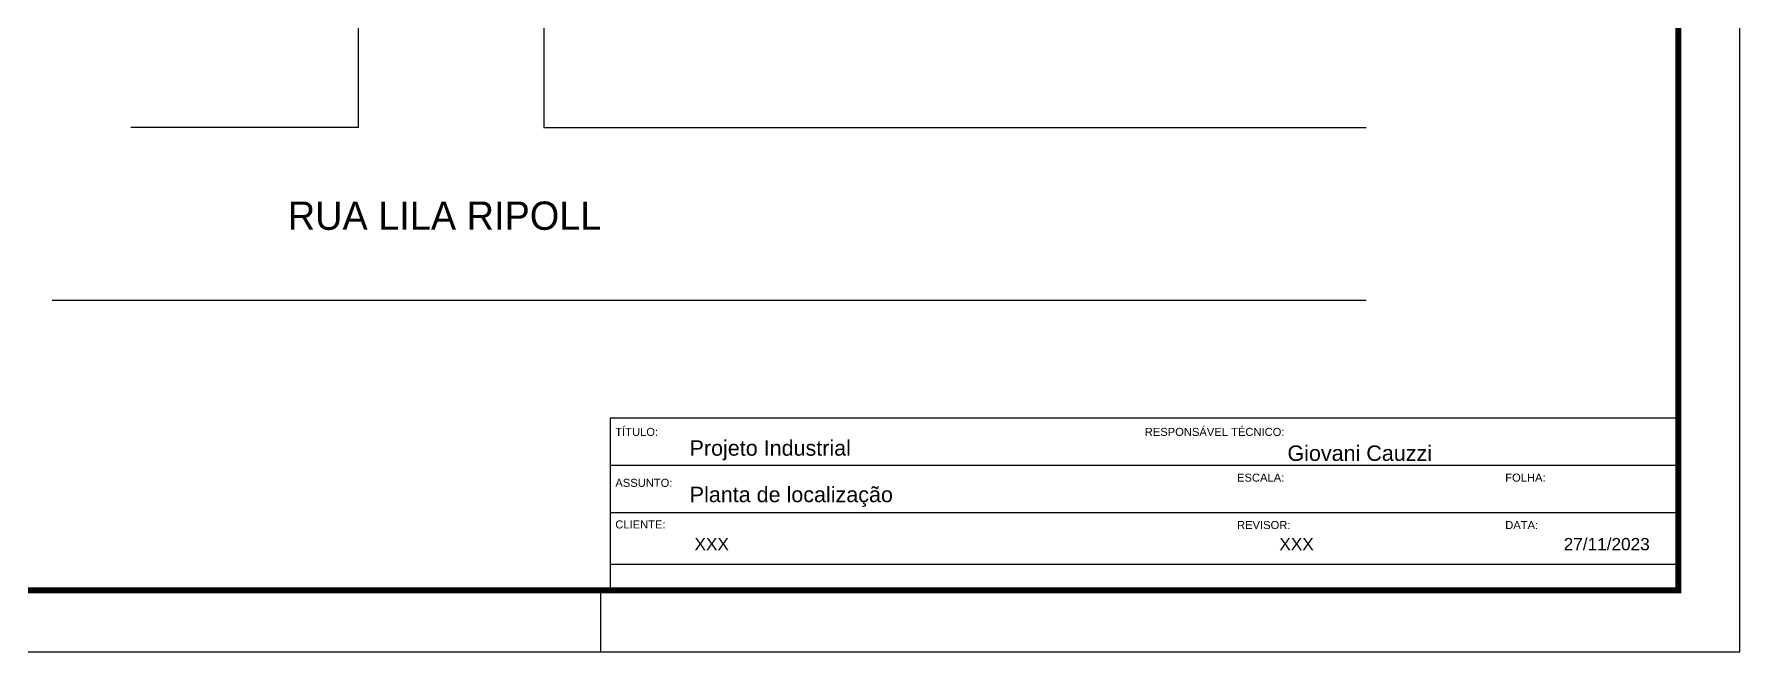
# Model space of a CAD drawing. Extents: x -4780 to 4154, y -1673 to 3208.
# Drawn here: x 857.4 to 932.1, y -505.6 to -478.6 of the extents above; entities that cross this region are included whole.
import ezdxf

# ---------------------------------------------------------------- set-up
doc = ezdxf.new("R2010")
doc.units = 0
doc.header["$MEASUREMENT"] = 0
doc.layers.add('ARQ-FOLHA', color=7, linetype='Continuous')
doc.layers.add('VERMELHA', color=10, linetype='Continuous')
doc.styles.add('ARIAL', font='txt', dxfattribs={"height": 0.35277})
doc.styles.add('CALIXTO', font='txt')

# ---------------------------------------------------------------- blocks, each defined once
blk = doc.blocks.new('FOLHA A3')
at = {"layer": 'ARQ-FOLHA'}
for p, q in [((420, -297), (420, 0)), ((235, -297), (235, -287)), ((0, -297), (420, -297))]:
    blk.add_line(p, q, dxfattribs=at)
at = {"layer": 'ARQ-FOLHA', "const_width": 1}
blk.add_lwpolyline([(410, -10), (25, -10), (25, -287), (410, -287), (410, -10)], dxfattribs=at)

msp = doc.modelspace()

# ---------------------------------------------------------------- linework, layer by layer
at = {"layer": 'ARQ-FOLHA'}
for p, q in [((929.397, -495.379), (882.63, -495.369)), ((882.63, -495.369), (882.63, -502.914)), ((929.403, -497.445), (882.63, -497.445)), ((929.368, -499.52), (882.63, -499.52)), ((929.397, -501.785), (882.63, -501.785))]:
    msp.add_line(p, q, dxfattribs=at)
at = {"layer": 'VERMELHA'}
for p, q in [((871.619, -482.642), (871.619, -430.371)), ((879.723, -430.686), (879.723, -482.642)), ((871.619, -482.642), (861.644, -482.642)), ((879.723, -482.642), (915.737, -482.642)), ((915.737, -490.216), (858.205, -490.216))]:
    msp.add_line(p, q, dxfattribs=at)

# ---------------------------------------------------------------- block references
at = {"layer": 'ARQ-FOLHA', "xscale": 0.2695497287144296, "yscale": 0.2695497287144296, "zscale": 0.2695497287144296}
msp.add_blockref('FOLHA A3', (818.882, -425.554), dxfattribs=at)

# ---------------------------------------------------------------- texts
at = {"layer": 'ARQ-FOLHA', "style": 'ARIAL'}
for s, height, p in [('TÍTULO:', 0.3504, (882.855, -496.151)), ('RESPONSÁVEL TÉCNICO:', 0.35041, (906.036, -496.151)), ('Projeto Industrial', 0.67387, (886.11, -497.018)), ('Giovani Cauzzi', 0.67387, (912.284, -497.244)), ('ASSUNTO:', 0.3504, (882.859, -498.381)), ('ESCALA:', 0.3504, (910.078, -498.153)), ('FOLHA:', 0.3504, (921.819, -498.153)), ('Planta de localização', 0.67387, (886.115, -499.053)), ('CLIENTE:', 0.3504, (882.855, -500.204)), ('REVISOR:', 0.3504, (910.078, -500.229)), ('DATA:', 0.3504, (921.819, -500.229)), ('XXX', 0.5391, (886.324, -501.16)), ('XXX', 0.5391, (911.929, -501.16)), ('27/11/2023', 0.5391, (924.378, -501.16))]:
    msp.add_text(s, height=height, dxfattribs=at).set_placement(p)
at = {"layer": 'VERMELHA', "insert": (868.519, -485.887), "char_height": 1.23962, "attachment_point": 1, "style": 'CALIXTO'}
msp.add_mtext_dynamic_manual_height_columns('RUA LILA RIPOLL', width=74.87491, gutter_width=6.198, heights=[0], dxfattribs=at)

doc.saveas('drawing.dxf')
